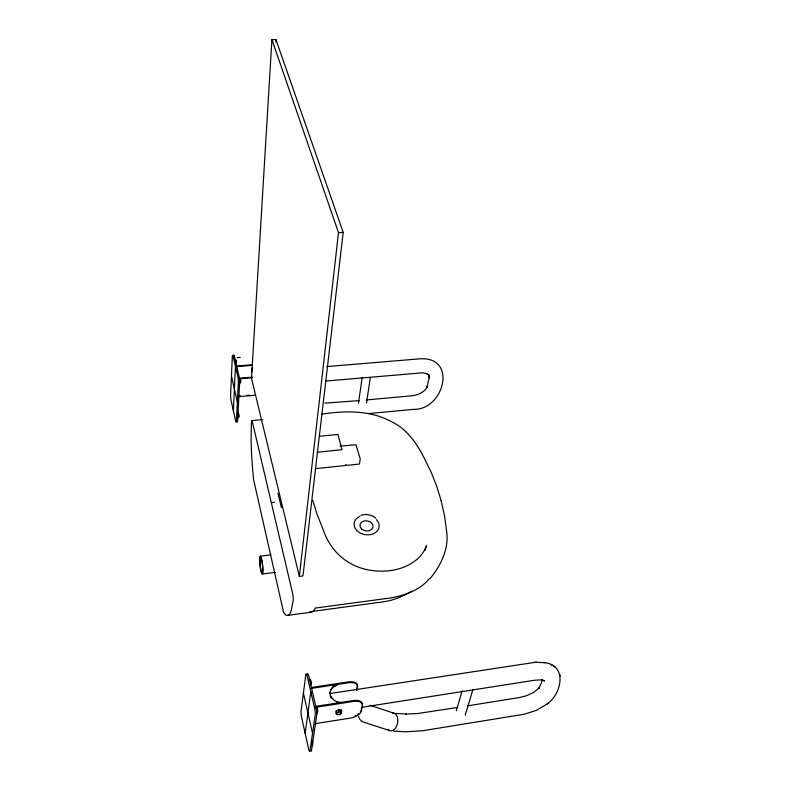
<?xml version="1.0" encoding="UTF-8"?>
<svg xmlns="http://www.w3.org/2000/svg" width="791" height="791" viewBox="0 0 791 791"><rect width="100%" height="100%" fill="white"/><g stroke="black" fill="none" stroke-linecap="round" stroke-linejoin="round"><path stroke-width="1.19" d="M238.279 414.089C238.674 411.31 239.386 419.161 238.477 416.353M235.837 361.052L235.995 360.261L236.114 363.771M251.459 421.89L251.103 438.303A82.798 12.686 84.3 0 0 252.556 468.371L253.624 479.761L283.613 612.501L285.828 614.973A86.061 13.595 83.9 0 0 291.039 611.314L293.224 600.478A5.043 0.821 83.4 0 0 292.611 593.448L252.398 421.969A4.439 0.653 84.7 0 0 251.459 421.89M233.355 410.628L235.461 366.381M271.916 39.609L251.508 378.355L299.344 576.402L302.973 575.937L343.205 232.396L275.921 39.55L271.916 39.609L338.499 232.653L299.344 576.402M275.762 42.012L275.921 39.55M316.647 708.439C317.3 706.047 318.447 713.729 317.221 712.365M316.835 712.473A2.65 1.335 -3.6 0 1 316.835 713.581A2.67 1.335 -15.1 0 0 317.082 711.89A2.729 2.61 -81.7 0 0 316.657 708.657L316.894 708.093A2.65 1.325 -3.6 0 0 315.985 707.134A2.66 1.345 -15.1 0 1 316.173 708.37M308.53 680.547L310.299 679.785A2.61 1.246 -3.5 0 0 309.41 678.886A2.61 1.364 -14.9 0 1 309.765 679.825M305.128 733.178L310.843 691.888M358.481 403.123L362.159 377.633M366.51 402.965L370.346 377.505M330.005 693.885A10.54 9.136 9 0 1 336.659 685.402L336.798 684.551A10.55 9.136 9 0 0 330.381 694.795A10.55 9.136 9 0 0 341.237 702.408M338.983 714.421A2.66 2.165 -51.2 0 0 341.514 713.136L341.465 710.12L338.973 709.695L336.195 710.951L336.244 713.966A2.62 1.711 49.2 0 0 338.232 714.619M341.317 710.961L341.465 710.12M310.102 679.825C311.13 678.569 311.595 686.469 310.448 683.444A2.66 2.571 -82.9 0 0 310.062 680.319M356.484 690.503L357.314 686.034A10.323 5.29 -15.9 0 0 348.337 681.901L311.812 687.409M356.919 690.256L357.542 686.914A10.323 5.29 -15.9 0 0 348.564 682.771L310.764 688.486M361.091 710.15L361.517 707.925M239.752 378.503A2.126 1.483 -12.4 0 0 239.465 378.098A2.136 0.534 -2.7 0 1 240.108 378.484C240.049 385.86 241.997 380.244 239.861 378.711A2.136 2.027 19.6 0 1 240.167 381.143A2.136 1.483 -12.4 0 1 240.078 382.963A2.136 0.544 -2.8 0 0 240.088 382.458M456.348 710.743L462.142 690.721M465.217 715.183L472.978 689.327M424.876 550.487L426.507 545.602C420.09 563.884 397.695 572.397 377.702 571.033C350.888 569.658 330.915 553.611 322.708 528.398L317.132 514.486L312.752 500.298M542.695 679.795L538.978 688.229L539.432 687.676L533.885 692.263L526.549 695.734L519.598 697.524L467.699 705.819M236.074 364.374A2.106 1.493 -12.2 0 0 235.916 362.861A2.106 1.987 19.3 0 0 235.619 360.459L235.856 360.251A2.106 0.494 -2.7 0 0 235.224 359.885A2.096 1.493 -12.2 0 1 235.54 361.091M430.057 578.587C440.725 565.713 449.09 548.914 446.678 531.75L444.621 516.305L441.2 500.841M336.353 713.957L336.195 710.951M548.044 703.308C561.966 692.876 567.325 664.875 544.119 662.591M393.71 731.171L406.455 731.774L422.661 730.736L524.008 714.263L536.427 710.367L547.491 703.763M547.075 704.099L548.489 702.952M411.646 591.144C402.886 596.444 393.226 600.468 383.032 601.872L311.921 611.453M360.943 515.287C365.946 513.656 371.701 514.723 375.745 518.115M339.893 714.471C346.527 708.696 330.045 714.827 339.606 714.57M345.272 464.94L345.993 464.732M458.038 707.372L417.589 713.541L405.971 714.075L406.465 714.065L395.678 713.462M315.184 723.666L350.304 718.099A10.382 5.171 -15.9 0 0 361.319 711.04L362.387 705.503A10.441 5.23 -16 0 0 353.34 701.459L315.144 707.391M361.823 707.302L534.884 680.201L540.876 679.894L544.673 680.992L543.842 680.28M314.937 706.482L353.112 700.559A10.441 5.24 -16 0 1 362.149 704.603M330.025 693.529L535.042 662.344M334.296 685.757L336.659 685.402M287.736 615.378L311.624 612.155M262.424 573.979L275.406 572.358M260.18 556.202L270.769 554.906M271.323 502.671L274.586 502.305M315.441 468.658L359.44 464.03L360.261 458.928L355.93 444.7L340.001 446.213M317.379 452.264L342.088 449.674L337.955 434.467L319.643 436.207M251.815 420.634L262.83 419.606M321.561 414.118C345.173 410.628 370.732 409.995 392.207 422.058C407.128 429.365 416.748 443.365 424.055 457.762L430.996 471.871L436.672 486.139L441.309 501.197M368.705 413.584L413.634 409.352C444.255 410.193 458.108 355.594 419.181 358.877L326.861 366.579M359.332 400.592L324.903 403.153M366.708 399.92L412.24 395.757C418.271 395.075 424.055 392.217 426.863 387.61L429.286 377.099L428.584 374.756L429.375 376.486L429.256 375.854L429.345 376.793L428.999 375.171L427.011 373.718L422.701 372.808L325.674 381.054M238.14 396.123L240.612 395.905M246.673 395.371L249.214 395.154M238.279 396.706L255.345 395.203M238.991 378.236L252.092 377.139M240.326 378.721L252.23 377.722M236.222 366.065L252.151 364.76M236.301 366.648L252.695 365.304M237.31 357.641L240.266 357.403M535.952 662.275L544.841 662.7M534.597 662.374L536.446 662.235M338.499 232.653L343.205 232.396M429.226 578.705C420.515 589.888 404.537 595.544 390.625 597.947L315.312 608.052A85.636 15.059 83.8 0 1 309.508 611.779M542.942 662.413L543.635 662.512M389.745 730.607L362.377 721.758L359.826 719.405L358.6 716.448M370.089 705.305L394.185 713.334M338.973 709.695L340.209 711.593A2.63 1.701 49.2 0 0 341.801 711.475M550.843 664.569L552.504 665.449M553.324 665.963L554.807 667.06M312.583 744.786L312.475 740.702M277.948 493.238L281.418 507.644M559.781 674.466L560.186 676.226M231.456 375.962L237.379 402.055M303.408 693.084L312.544 733.346M312.03 742.531L312.119 743.115M236.924 421.03A4.123 0.564 84.7 0 0 237.666 420.822L239.633 382.498A4.242 0.593 85 0 0 239.1 376.506L234.383 356.217A4.182 0.573 85.1 0 0 233.652 355.604M251.914 371.79A8.533 5.863 4 0 1 252.626 367.538M251.597 371.602A8.523 5.863 4 0 1 252.576 368.438M237.992 414.029A2.076 1.404 -12.4 0 0 237.686 412.892A2.076 0.573 -3 0 1 238.309 413.307L238.071 413.555A2.076 1.987 18.8 0 1 238.368 415.947A2.076 1.404 -12.4 0 1 238.279 417.668A2.076 0.583 -3 0 0 238.457 417.233M376.427 519.628A12.587 9.71 9.3 0 1 368.942 534.805A12.587 9.71 9.3 0 1 354.665 521.407M355.03 520.626A12.587 9.71 9.3 0 1 356.029 519.183M356.642 518.53A12.587 9.71 9.3 0 1 359.816 516.434M392.781 713.146A8.938 5.675 -78.8 0 1 397.389 723.854A8.938 5.675 -78.8 0 1 388.48 729.866M310.982 751.084A5.28 0.831 82.4 0 0 311.506 750.501L316.746 715.044A5.438 0.9 82.5 0 0 316.103 707.589L308.757 676.028A5.31 0.88 82.8 0 0 307.392 674.219M338.133 702.912A10.54 9.136 9 0 1 337.184 702.645M331.251 698.058A10.54 9.136 9 0 1 330.233 695.596M360.647 711.327A10.382 5.181 -15.9 0 1 360.271 711.93M358.56 713.68A10.382 5.181 -15.9 0 1 357.819 714.224M356.128 715.232A10.382 5.181 -15.9 0 1 355.199 715.687M339.309 711.05A2.66 2.175 -51.1 0 1 336.531 712.305M312.089 741.216A2.66 2.531 -79 0 1 312.316 744.143A2.581 1.256 -15 0 1 312.089 745.735A2.561 1.355 -4 0 0 312.188 744.736M310.477 683.473A2.62 1.364 -14.9 0 1 310.418 685.046M310.468 684.522A2.6 1.256 -3.6 0 1 310.468 684.788M232.336 356.504L230.616 394.857A4.064 0.544 84.9 0 0 231.12 400.562L235.629 420.852A4.123 0.554 84.7 0 0 236.43 420.941L238.358 382.607A4.252 0.593 85 0 0 237.834 376.615L233.127 356.316A4.182 0.573 85.1 0 0 232.336 356.504M305.82 674.723L301.084 710.793A5.151 0.801 82.6 0 0 301.707 717.803L308.609 748.84A5.28 0.831 82.4 0 0 310.003 750.748L315.194 715.282A5.448 0.9 82.5 0 0 314.541 707.836L307.224 676.256A5.31 0.87 82.8 0 0 305.82 674.723M429.375 376.536L429.187 377.693L429.375 376.536M427.565 385.968L427.189 386.997L427.565 385.968M542.458 680.082L541.736 679.953L542.438 680.092M427.496 373.985L426.972 373.738L427.496 373.985M361.734 529.08A6.585 5.082 9.3 0 0 372.769 527.745A6.585 5.082 9.3 0 0 364.967 520.814A6.585 5.082 9.3 0 0 361.734 529.08M259.705 559.613A9.027 1.285 83.8 0 0 262.088 573.979A9.027 1.285 83.8 0 0 262.137 561.65A9.027 1.285 83.8 0 0 259.705 559.613M259.863 560.166A8.118 1.157 83.8 0 0 262.009 573.089A8.118 1.157 83.8 0 0 262.048 561.996A8.118 1.157 83.8 0 0 259.863 560.166"/></g></svg>
